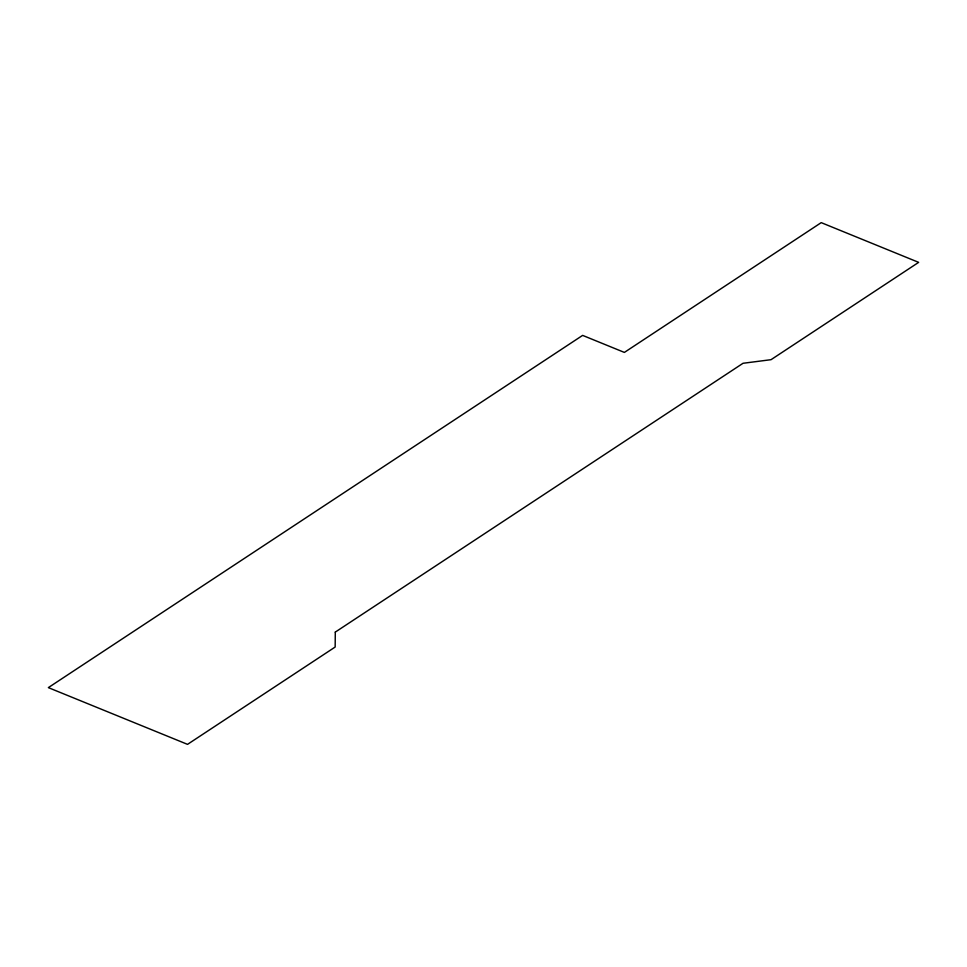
<?xml version="1.0" encoding="UTF-8"?>
<svg xmlns="http://www.w3.org/2000/svg" width="967" height="967" viewBox="0 0 967 967"><rect width="100%" height="100%" fill="white"/><g stroke="black" fill="none" stroke-linecap="round" stroke-linejoin="round"><path stroke-width="1.45" d="M335.295 632.092L335.162 647.032L187.525 744.36L48.35 687.622L582.63 335.392L624.38 352.411L821.225 222.64L918.65 262.359L771.025 359.688L743.043 363.278L335.295 632.092"/></g></svg>
